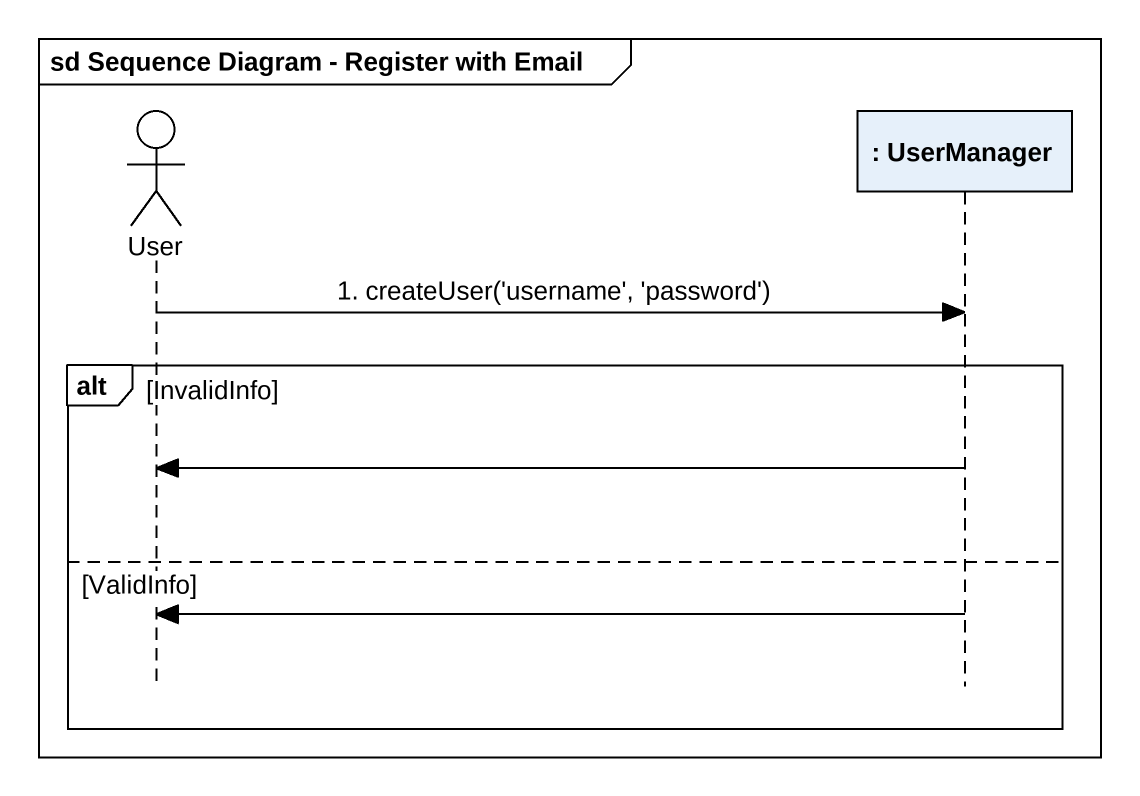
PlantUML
@startuml
mainframe sd Sequence Diagram - Register with Email
hide footbox
actor User
participant ": UserManager" as UserManager

User -> UserManager : 1. createUser('username', 'password')
alt InvalidInfo
  UserManager -> User
else ValidInfo
  UserManager -> User
end
@enduml
